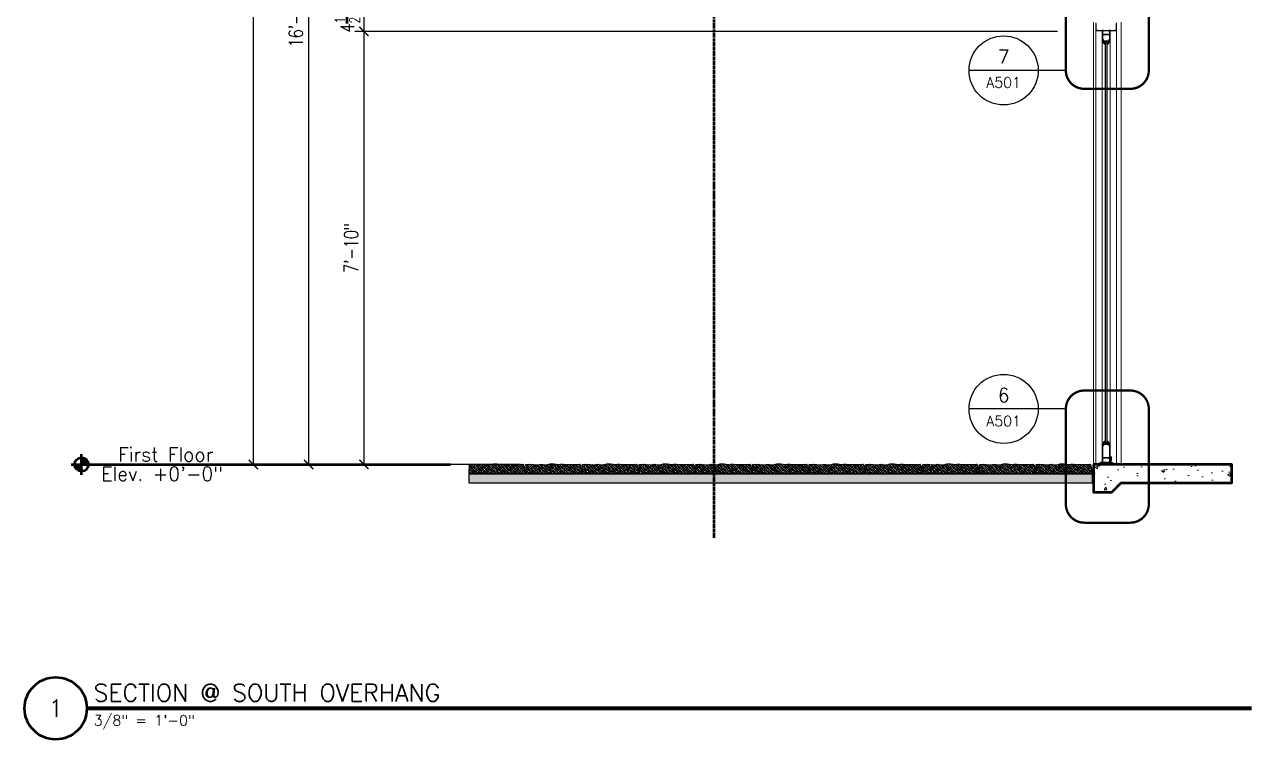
# Model space of a CAD drawing. Header units: inches. Extents: x 3850 to 5846, y -3 to 909.
# Drawn here: x 5013.6 to 5280.3, y -2.7 to 152.5 of the extents above; entities that cross this region are included whole.
import ezdxf
from ezdxf.enums import TextEntityAlignment as Align

# ---------------------------------------------------------------- set-up
doc = ezdxf.new("R2010")
doc.units = ezdxf.units.IN
doc.header["$LTSCALE"] = 0.5
doc.header["$MEASUREMENT"] = 0
doc.linetypes.add('CENTER2', pattern=[1.125, 0.75, -0.125, 0.125, -0.125])
doc.linetypes.add('HIDDEN2', pattern=[0.1875, 0.125, -0.0625])
doc.layers.get('0').update_dxf_attribs({"lineweight": 18})
doc.layers.get('Defpoints').update_dxf_attribs({"color": 140, "lineweight": 18})
for name, color, linetype, lineweight in [('A-Anno-Dims', 211, 'Continuous', 18), ('A-Detl-Fine', 90, 'Continuous', 18), ('A-Detl-Iden', 151, 'Continuous', 25), ('A-Detl-Medm', 31, 'Continuous', 25), ('A-Detl-Patt', 190, 'Continuous', 18), ('A-Detl-Thin', 150, 'Continuous', 18), ('A-Detl-Wide', 213, 'Continuous', 50), ('G-Anno-Ttlb', 213, 'Continuous', 50)]:
    doc.layers.add(name, color=color, linetype=linetype, lineweight=lineweight)
doc.styles.add('Arch-Dim', font='romans.shx', dxfattribs={"width": 0.75})
doc.styles.add('RomanS', font='romans.shx')
doc.dimstyles.new('Aec-Arch-I-96', dxfattribs={"dimscale": 96, "dimtxt": 0.09375, "dimasz": 0.0625, "dimexe": 0.0625, "dimexo": 0.0625, "dimgap": 0.03125, "dimtad": 1, "dimdec": 4, "dimzin": 3, "dimdsep": 46, "dimlunit": 4, "dimtxsty": 'Arch-Dim', "dimblk": 'ARCHTICK', "dimcen": 0.09375, "dimazin": 2, "dimtfac": 0.75, "dimtdec": 4, "dimtix": 1, "dimtmove": 2, "dimatfit": 2, "dimfxl": 1, "dimtolj": 1, "dimtzin": 0, "dimarcsym": 0})

# ---------------------------------------------------------------- blocks, each defined once
blk = doc.blocks.new('*U70')
at = {"layer": 'A-Detl-Patt'}
h = blk.add_hatch(dxfattribs=at)
h.set_pattern_fill('ANSI33', color=256, scale=2, style=0)
h.paths.add_polyline_path([(0.85, -0.06), (1.71, 0.04), (2.68, -0.07), (3.59, 0.01), (4.49, 0.01), (5.45, -0.02), (6.07, 0.04), (6.74, 0.02), (7.26, 0.07), (7.81, -0.02), (8.78, -0.01), (9.39, 0.02), (10.07, 0.02), (11.01, 0.1), (11.98, -0.08), (11.97, 0.65), (11.92, 1.42), (11.97, 2), (11.11, 2.04), (10.39, 2.02), (9.42, 1.91), (8.66, 2.07), (8.12, 1.93), (7.41, 1.91), (6.7, 2.1), (5.88, 2.1), (4.99, 1.99), (4.45, 2.07), (3.89, 2.06), (2.93, 1.98), (2.03, 2), (1.23, 1.98), (0.33, 2.04), (0.09, 1.71), (-0.05, 0.92), (-0.07, 0.18)])
at = {"color": 0, "linetype": 'ByBlock'}
blk.add_lwpolyline([(0.85, -0.06), (1.71, 0.04), (2.68, -0.07), (3.59, 0.01), (4.49, 0.01), (5.45, -0.02), (6.07, 0.04), (6.74, 0.02), (7.26, 0.07), (7.81, -0.02), (8.78, -0.01), (9.39, 0.02), (10.07, 0.02), (11.01, 0.1), (11.98, -0.08), (11.97, 0.65), (11.92, 1.42), (11.97, 2), (11.11, 2.04), (10.39, 2.02), (9.42, 1.91), (8.66, 2.07), (8.12, 1.93), (7.41, 1.91), (6.7, 2.1), (5.88, 2.1), (4.99, 1.99), (4.45, 2.07), (3.89, 2.06), (2.93, 1.98), (2.03, 2), (1.23, 1.98), (0.33, 2.04), (0.09, 1.71), (-0.05, 0.92), (-0.07, 0.18)], close=True, dxfattribs=at)
blk = doc.blocks.new('*U231')
at = {"layer": 'A-Detl-Patt'}
h = blk.add_hatch(dxfattribs=at)
h.set_pattern_fill('CONCRETE_C', color=256, style=0)
h.set_pattern_definition([(50, (0, 0), (7.1726, -0.6275), [0.75, -8.25]), (355, (0, 0), (-1.3875, 7.522), [0.6, -6.6]), (100.451, (0.598, -0.052), (5.7851, 6.8944), [0.6374, -7.0114]), (46.184, (0, 2), (10.6724, -1.6552), [1.125, -12.375]), (96.636, (0.889, 1.862), (9.3466, 9.741), [0.956, -10.517]), (351.184, (0, 2), (9.3466, 9.741), [0.9, -9.9]), (21, (1, 1.5), (5.9691, -4.0262), [0.75, -8.25]), (326, (1, 1.5), (2.4332, 7.2515), [0.6, -6.6]), (71.451, (1.4974, 1.1645), (8.4022, 3.2253), [0.6374, -7.0114]), (37.5, (0, 0), (0.1216, 3.32894), [0, -6.52, 0, -6.7, 0, -6.625]), (7.5, (0, 0), (2.6307, 3.9441), [0, -3.82, 0, -6.37, 0, -2.525]), (327.5, (-2.23, 0), (5.33822, -0.22555), [0, -2.5, 0, -7.8, 0, -10.35]), (317.5, (-3.23, 0), (5.83186, 1.00105), [0, -3.25, 0, -5.18, 0, -7.35])])
h.paths.add_polyline_path([(0, 0), (0, -6), (4, -6), (6, -4), (30, -4), (30, 0)], flags=0)
at = {"layer": 'A-Detl-Wide'}
blk.add_lwpolyline([(0, 0), (0, -6), (4, -6), (6, -4), (30, -4), (30, 0), (0, 0)], close=True, dxfattribs=at)
blk = doc.blocks.new('_ArchTick')
at = {"color": 0, "linetype": 'ByBlock', "const_width": 0.15}
blk.add_lwpolyline([(-0.5, -0.5), (0.5, 0.5)], dxfattribs=at)
blk = doc.blocks.new('Anno_Detail_A2')
at = {"color": 0, "linetype": 'ByBlock', "lineweight": -2}
blk.add_line((2.5, 0), (-2.5, 0), dxfattribs=at)
blk.add_circle((0, 0), 2.5, dxfattribs=at)
at = {"color": 0, "linetype": 'ByBlock', "lineweight": -2, "style": 'RomanS'}
blk.add_attdef('NUMBER', text='', height=1, dxfattribs=at).set_placement((0, 0.5), align=Align.CENTER)
blk.add_attdef('SHEET', text='', height=0.75, dxfattribs=at).set_placement((0, -0.5), align=Align.TOP_CENTER)
blk = doc.blocks.new('Anno_Elevation_Label_1')
at = {"linetype": 'ByBlock'}
h = blk.add_hatch(color=0, dxfattribs=at)
h.paths.add_polyline_path([(-0.7799, 0.0469), (-0.7799, 0), (-0.733, 0, 0.414214)])
h.paths.add_polyline_path([(-0.7799, 0), (-0.8268, 0, 0.414214), (-0.7799, -0.0469)])
at = {"color": 0, "linetype": 'ByBlock'}
for p, q in [((-0.8502, 0), (0, 0)), ((-0.7799, -0.0703), (-0.7799, 0.0703))]:
    blk.add_line(p, q, dxfattribs=at)
blk.add_circle((-0.7799, 0), 0.0469, dxfattribs=at)
at = {"color": 0, "linetype": 'ByBlock', "style": 'RomanS'}
for tag, p in [('LABEL', (-0.7308, 0.0207)), ('ELEVATION', (-0.7308, -0.111))]:
    blk.add_attdef(tag, p, '', height=0.0938, dxfattribs=at)
blk = doc.blocks.new('*D194')
at = {"layer": 'A-Anno-Dims', "color": 0, "lineweight": -2, "transparency": 16777216}
for p, q in [((5121.25, 249), (5073.25, 249)), ((5075.25, 57), (5075.25, 249)), ((5121.25, 57), (5073.25, 57))]:
    blk.add_line(p, q, dxfattribs=at)
at = {"layer": 'Defpoints', "color": 0, "transparency": 16777216}
for p in [(5075.25, 249), (5123.25, 249), (5123.25, 57)]:
    blk.add_point(p, dxfattribs=at)
at = {"layer": 'A-Anno-Dims', "color": 0, "lineweight": -2, "transparency": 16777216, "xscale": 2, "yscale": 2, "zscale": 2}
for p, rotation in [((5075.25, 249), 90), ((5075.25, 57), 270)]:
    blk.add_blockref('_ArchTick', p, dxfattribs=dict(at, rotation=rotation))
at = {"layer": 'A-Anno-Dims', "color": 0, "transparency": 16777216, "insert": (5072.47, 153), "char_height": 3, "attachment_point": 5, "rotation": 90, "style": 'Arch-Dim'}
blk.add_mtext('\\A1;16\'-0"', dxfattribs=at)
blk = doc.blocks.new('*D199')
at = {"layer": 'A-Anno-Dims', "color": 0, "lineweight": -2, "transparency": 16777216}
for p, q in [((5121.25, 810.25), (5061.25, 810.25)), ((5063.25, 57), (5063.25, 810.25)), ((5121.25, 57), (5061.25, 57))]:
    blk.add_line(p, q, dxfattribs=at)
at = {"layer": 'Defpoints', "color": 0, "transparency": 16777216}
for p in [(5063.25, 810.25), (5123.25, 810.25), (5123.25, 57)]:
    blk.add_point(p, dxfattribs=at)
at = {"layer": 'A-Anno-Dims', "color": 0, "lineweight": -2, "transparency": 16777216, "xscale": 2, "yscale": 2, "zscale": 2}
for p, rotation in [((5063.25, 810.25), 90), ((5063.25, 57), 270)]:
    blk.add_blockref('_ArchTick', p, dxfattribs=dict(at, rotation=rotation))
at = {"layer": 'A-Anno-Dims', "color": 0, "transparency": 16777216, "insert": (5059.63, 433.63), "char_height": 3, "attachment_point": 5, "rotation": 90, "style": 'Arch-Dim'}
blk.add_mtext('\\A1;62\'-9{\\H0.750000x;\\S1/4;}"', dxfattribs=at)
blk = doc.blocks.new('*D227')
at = {"layer": 'A-Detl-Wide', "color": 0, "lineweight": -2, "transparency": 16777216}
for p, q in [((5087.25, 155.5), (5087.25, 157.5)), ((5237.25, 155.5), (5085.25, 155.5)), ((5087.25, 155.5), (5087.25, 151)), ((5237.78, 151), (5085.25, 151)), ((5087.25, 151), (5087.25, 149))]:
    blk.add_line(p, q, dxfattribs=at)
at = {"layer": 'Defpoints', "color": 0, "transparency": 16777216}
for p in [(5239.25, 155.5), (5087.25, 151), (5239.78, 151)]:
    blk.add_point(p, dxfattribs=at)
at = {"layer": 'A-Detl-Wide', "color": 0, "lineweight": -2, "transparency": 16777216, "xscale": 2, "yscale": 2, "zscale": 2}
for p, rotation in [((5087.25, 155.5), 270), ((5087.25, 151), 90)]:
    blk.add_blockref('_ArchTick', p, dxfattribs=dict(at, rotation=rotation))
at = {"layer": 'A-Detl-Wide', "color": 0, "transparency": 16777216, "insert": (5083.63, 153.25), "char_height": 3, "attachment_point": 5, "rotation": 90, "style": 'Arch-Dim'}
blk.add_mtext('\\A1;4{\\H0.750000x;\\S1/2;}"', dxfattribs=at)
blk = doc.blocks.new('*D228')
at = {"layer": 'A-Detl-Wide', "color": 0, "lineweight": -2, "transparency": 16777216}
for p, q in [((5237.78, 151), (5085.25, 151)), ((5087.25, 151), (5087.25, 57)), ((5097.25, 57), (5085.25, 57))]:
    blk.add_line(p, q, dxfattribs=at)
at = {"layer": 'Defpoints', "color": 0, "transparency": 16777216}
for p in [(5239.78, 151), (5087.25, 57), (5099.25, 57)]:
    blk.add_point(p, dxfattribs=at)
at = {"layer": 'A-Detl-Wide', "color": 0, "lineweight": -2, "transparency": 16777216, "xscale": 2, "yscale": 2, "zscale": 2}
for p, rotation in [((5087.25, 151), 90), ((5087.25, 57), 270)]:
    blk.add_blockref('_ArchTick', p, dxfattribs=dict(at, rotation=rotation))
at = {"layer": 'A-Detl-Wide', "color": 0, "transparency": 16777216, "insert": (5084.47, 104), "char_height": 3, "attachment_point": 5, "rotation": 90, "style": 'Arch-Dim'}
blk.add_mtext('\\A1;7\'-10"', dxfattribs=at)
blk = doc.blocks.new('Anno_Title_A1')
at = {"color": 0, "linetype": 'ByBlock', "lineweight": -2}
blk.add_circle((0, 0), 2.25, dxfattribs=at)
blk.add_circle((0, 0), 2.25, dxfattribs=at)
at = {"color": 0, "linetype": 'ByBlock', "lineweight": -2, "style": 'RomanS'}
blk.add_attdef('NUMBER', text='', height=1.25, dxfattribs=at).set_placement((0, 0), align=Align.MIDDLE)
blk = doc.blocks.new('Anno_Title_T1')
at = {"color": 0, "linetype": 'ByBlock', "lineweight": -2, "style": 'RomanS'}
blk.add_attdef('TITLE', (2.75, 0.5), '', height=1.25, dxfattribs=at)
blk.add_attdef('SCALE', text='', height=0.75, dxfattribs=at).set_placement((2.75, -0.5), align=Align.TOP_LEFT)

msp = doc.modelspace()

# ---------------------------------------------------------------- hatches: boundary and pattern name
at = {"layer": 'A-Detl-Patt'}
h = msp.add_hatch(dxfattribs=at)
h.set_pattern_fill('GENERAL_STIPPLE', color=256, style=0)
h.set_pattern_definition([(180, (5245.2133, 54.9645), (0, 1), [0, -1]), (180, (5244.8933, 54.9845), (0, 1), [0, -1]), (180, (5245.0733, 55.2045), (0, 1), [0, -1]), (180, (5244.8533, 55.3645), (0, 1), [0, -1]), (180, (5245.1133, 55.4245), (0, 1), [0, -1]), (180, (5245.0333, 55.6645), (0, 1), [0, -1]), (180, (5245.1733, 55.8445), (0, 1), [0, -1]), (180, (5244.8533, 55.8245), (0, 1), [0, -1]), (180, (5244.6133, 55.8645), (0, 1), [0, -1]), (180, (5244.4933, 55.6245), (0, 1), [0, -1]), (180, (5244.2933, 55.6045), (0, 1), [0, -1]), (180, (5244.2933, 55.2445), (0, 1), [0, -1]), (180, (5244.4733, 55.1245), (0, 1), [0, -1]), (180, (5244.7533, 55.1845), (0, 1), [0, -1]), (180, (5244.5733, 55.3645), (0, 1), [0, -1]), (180, (5244.7533, 55.5445), (0, 1), [0, -1]), (180, (5244.3333, 54.9845), (0, 1), [0, -1])])
h.paths.add_polyline_path([(5245.25331, 52.94455), (5110.09279, 52.94455), (5110.09279, 54.94455), (5245.25331, 54.94455)])

# ---------------------------------------------------------------- linework, layer by layer
at = {"layer": 'A-Detl-Fine'}
for p, q in [((5247.42116, 151.15998), (5247.42116, 151.19498)), ((5247.69116, 151.19498), (5247.42116, 151.19498)), ((5247.69116, 151.15998), (5247.42116, 151.15998)), ((5247.45472, 151.10473), (5247.4479, 151.00718)), ((5247.45858, 151.15998), (5247.45744, 151.14368)), ((5247.48303, 151.15998), (5247.47502, 151.00718)), ((5247.50743, 151.15998), (5247.50209, 151.00718)), ((5247.5318, 151.15998), (5247.52913, 151.00718)), ((5247.55616, 151.00718), (5247.55616, 151.15998)), ((5247.58318, 151.00718), (5247.58051, 151.15998)), ((5247.6104, 151.00718), (5247.60506, 151.15998)), ((5247.63747, 151.00718), (5247.62946, 151.15998)), ((5247.65504, 151.14382), (5247.65391, 151.15998)), ((5247.66459, 151.00718), (5247.65778, 151.10462)), ((5247.69116, 151.15998), (5247.69116, 151.19498)), ((5248.93216, 151.15998), (5248.93216, 151.19498)), ((5249.20216, 151.19498), (5248.93216, 151.19498)), ((5249.20216, 151.15998), (5248.93216, 151.15998)), ((5248.96572, 151.10473), (5248.9589, 151.00718)), ((5248.96958, 151.15998), (5248.96844, 151.14368)), ((5248.99403, 151.15998), (5248.98602, 151.00718)), ((5249.01843, 151.15998), (5249.01309, 151.00718)), ((5249.0428, 151.15998), (5249.04013, 151.00718)), ((5249.06716, 151.00718), (5249.06716, 151.15998)), ((5249.09418, 151.00718), (5249.09151, 151.15998)), ((5249.1214, 151.00718), (5249.11606, 151.15998)), ((5249.14847, 151.00718), (5249.14046, 151.15998)), ((5249.16604, 151.14382), (5249.16491, 151.15998)), ((5249.17559, 151.00718), (5249.16878, 151.10462)), ((5249.20216, 151.15998), (5249.20216, 151.19498)), ((5247.44965, 61.54352), (5247.44966, 148.76353)), ((5249.17365, 61.54203), (5249.17366, 148.76353)), ((5248.49916, 61.72952), (5248.12416, 61.72952)), ((5248.12416, 61.72952), (5248.12416, 61.47952)), ((5248.49439, 61.72682), (5248.12703, 61.48507)), ((5248.12703, 61.72682), (5248.49676, 61.48507)), ((5248.49916, 61.47952), (5248.49916, 61.72952))]:
    msp.add_line(p, q, dxfattribs=at)
at = {"layer": 'A-Detl-Fine', "linetype": 'Continuous'}
for p, q in [((5248.07626, 148.19747), (5247.99884, 148.23408)), ((5248.07626, 148.19747), (5247.99884, 148.23408)), ((5248.0976, 148.56009), (5247.99916, 148.56009)), ((5248.18666, 148.09985), (5248.07626, 148.19747)), ((5248.14043, 148.14072), (5248.07626, 148.19747)), ((5248.14249, 148.54791), (5248.0976, 148.56009)), ((5248.14249, 148.54791), (5248.0976, 148.56009)), ((5248.17446, 148.51593), (5248.14249, 148.54791)), ((5248.17446, 148.51593), (5248.14249, 148.54791)), ((5248.18665, 148.47105), (5248.17446, 148.51593)), ((5248.18665, 148.47105), (5248.17446, 148.51593)), ((5248.44885, 148.51593), (5248.43666, 148.47105)), ((5248.44885, 148.51593), (5248.43666, 148.47105)), ((5248.54674, 148.19747), (5248.43666, 148.10098)), ((5248.48082, 148.54791), (5248.44885, 148.51593)), ((5248.48082, 148.54791), (5248.44885, 148.51593)), ((5248.52571, 148.56009), (5248.48082, 148.54791)), ((5248.52571, 148.56009), (5248.48082, 148.54791)), ((5248.54674, 148.19747), (5248.482, 148.14072)), ((5248.52571, 148.56009), (5248.62416, 148.56009)), ((5248.62447, 148.23408), (5248.54674, 148.19747)), ((5248.62447, 148.23408), (5248.54674, 148.19747))]:
    msp.add_line(p, q, dxfattribs=at)
at = {"layer": 'A-Detl-Fine'}
for points in [[(5248.18666, 61.83682, -0.414213716), (5248.0976, 61.74777), (5247.99916, 61.74777)], [(5248.43666, 61.83682, 0.414213716), (5248.52571, 61.74777), (5248.62416, 61.74777)]]:
    msp.add_lwpolyline(points, format="xyb", dxfattribs=at)
msp.add_lwpolyline([(5249.35811, 57.77552), (5249.43811, 57.77552), (5249.43811, 58.09552), (5249.38911, 58.09552), (5249.38911, 58.05052), (5249.32411, 58.05052), (5249.32411, 58.09752), (5249.27411, 58.15852), (5249.27411, 58.38952), (5249.32411, 58.45052), (5249.32411, 58.49752), (5249.38911, 58.49752), (5249.38911, 58.45252), (5249.43811, 58.45252), (5249.43811, 58.61252), (5249.43511, 58.63252), (5249.42511, 58.64952), (5249.41111, 58.66352), (5249.39211, 58.67252), (5249.18811, 58.72752), (5249.18811, 57.77552), (5249.26811, 57.77552), (5249.18711, 57.56652), (5249.18511, 57.55552), (5249.19211, 57.53652), (5249.20711, 57.52752), (5249.22511, 57.52852), (5249.23911, 57.54252), (5249.35811, 57.77552), (5249.35811, 57.79752), (5249.37811, 57.79752), (5249.37811, 57.93252), (5249.24811, 57.93252), (5249.24811, 57.79752), (5249.26811, 57.79752), (5249.26811, 57.77552)], dxfattribs=at)
msp.add_lwpolyline([(5249.43811, 58.09852), (5249.43811, 58.44952), (5249.38511, 58.44952), (5249.38511, 58.49552), (5249.32911, 58.49552), (5249.32911, 58.05252), (5249.38511, 58.05252), (5249.38511, 58.09852)], close=True, dxfattribs=at)
for centre, start, end in [((5247.90822, 62.36474), 287.3296553, 335.8014888), ((5248.71509, 62.36474), 204.1985112, 252.6703447)]:
    msp.add_arc(centre, 0.30526, start, end, dxfattribs=at)
at = {"layer": 'A-Detl-Iden', "linetype": 'HIDDEN2', "const_width": 0.5, "flags": 128}
for points in [[(5239.5619, 142.53998, 0.414213562), (5243.5619, 138.53998), (5253.56199, 138.53998, 0.414213562), (5257.56199, 142.53998), (5257.56199, 159.49998, 0.414213562), (5253.56199, 163.49998), (5243.5619, 163.49998, 0.414213562), (5239.5619, 159.49998)], [(5239.56185, 48.35712, 0.414213562), (5243.56185, 44.35712), (5253.56185, 44.35712, 0.414213562), (5257.56185, 48.35712), (5257.56185, 69.04462, 0.414213562), (5253.56185, 73.04462), (5243.56185, 73.04462, 0.414213562), (5239.56185, 69.04462)]]:
    msp.add_lwpolyline(points, format="xyb", close=True, dxfattribs=at)
at = {"layer": 'A-Detl-Medm', "linetype": 'Continuous'}
for p, q in [((5248.18666, 61.72952), (5248.18666, 148.57603)), ((5248.18666, 148.57603), (5248.43666, 148.57603)), ((5248.43666, 148.57603), (5248.43666, 61.72952))]:
    msp.add_line(p, q, dxfattribs=at)
at = {"layer": 'A-Detl-Medm'}
msp.add_lwpolyline([(5245.25331, 52.94455), (5110.09279, 52.94455), (5110.09279, 54.94455), (5245.25331, 54.94455)], close=True, dxfattribs=at)
at = {"layer": 'A-Detl-Thin'}
for p, q in [((5245.56191, 56.99998), (5245.56192, 152.99952)), ((5251.56198, 56.99998), (5251.562, 152.99952)), ((5246.08565, 56.99998), (5246.08566, 151.12498)), ((5247.44966, 148.76353), (5247.44966, 151.01353)), ((5247.44966, 151.01353), (5247.56166, 151.01353)), ((5247.56166, 151.01353), (5247.56166, 150.38853)), ((5247.56166, 150.38853), (5249.06166, 150.38853)), ((5249.06166, 150.38853), (5249.06166, 151.01353)), ((5249.06166, 151.01353), (5249.17366, 151.01353)), ((5249.17366, 151.01353), (5249.17366, 148.76353)), ((5250.53765, 56.99998), (5250.53766, 151.12498)), ((5247.56166, 148.76353), (5247.44966, 148.76353)), ((5247.54591, 149.13753), (5247.52966, 148.81353)), ((5247.52966, 148.81353), (5247.56166, 148.81353)), ((5247.63966, 149.13753), (5247.54591, 149.13753)), ((5247.56166, 148.81353), (5247.56166, 148.76353)), ((5247.63966, 148.95103), (5247.63966, 149.13753)), ((5247.63966, 148.95103), (5247.6567, 148.88795)), ((5247.6567, 148.88795), (5247.70153, 148.84309)), ((5247.70153, 148.84309), (5247.76461, 148.82604)), ((5248.85866, 148.82603), (5247.76466, 148.82603)), ((5248.85861, 148.82604), (5248.92172, 148.84306)), ((5248.92172, 148.84306), (5248.96659, 148.88791)), ((5248.96659, 148.88791), (5248.98365, 148.95101)), ((5248.98366, 149.13753), (5248.98366, 148.95103)), ((5249.07741, 149.13753), (5248.98366, 149.13753)), ((5249.06166, 148.76353), (5249.06166, 148.81353)), ((5249.06166, 148.81353), (5249.09366, 148.81353)), ((5249.17366, 148.76353), (5249.06166, 148.76353)), ((5249.09366, 148.81353), (5249.07741, 149.13753))]:
    msp.add_line(p, q, dxfattribs=at)
for points in [[(5246.08566, 152.87498), (5246.08566, 151.12498), (5246.39766, 151.12498, 0.414213562), (5246.41366, 151.14098), (5246.41366, 151.17239), (5246.3741, 151.18682), (5246.40334, 151.26698), (5246.45284, 151.26698), (5246.45284, 151.30298), (5246.33081, 151.30298), (5246.29506, 151.20498), (5246.16566, 151.20498), (5246.16566, 152.74998)], [(5250.45766, 152.74998), (5250.45766, 151.20498), (5250.32825, 151.20498), (5250.2925, 151.30298), (5250.17047, 151.30298), (5250.17047, 151.26698), (5250.21997, 151.26698), (5250.24921, 151.18682), (5250.20966, 151.17239), (5250.20966, 151.14098, 0.414213562), (5250.22566, 151.12498), (5250.53766, 151.12498), (5250.53766, 152.87498)], [(5247.63966, 61.35452, -0.379344775), (5247.76466, 61.47952), (5248.85867, 61.47951, -0.412546738), (5248.98366, 61.35452), (5248.98366, 61.16802), (5249.07741, 61.16802), (5249.09366, 61.49202), (5249.06166, 61.49202), (5249.06166, 61.54202), (5249.17366, 61.54202), (5249.17366, 57.66702), (5249.06166, 57.66702), (5249.06166, 58.38577), (5247.56166, 58.38577), (5247.56166, 57.66702), (5247.44966, 57.66702), (5247.44966, 61.54202), (5247.56166, 61.54202), (5247.56166, 61.49202), (5247.52966, 61.49202), (5247.54591, 61.16802), (5247.63966, 61.16802), (5247.63966, 61.35452)]]:
    msp.add_lwpolyline(points, format="xyb", dxfattribs=at)
for points in [[(5246.37416, 151.18698), (5246.37416, 151.18698), (5246.37416, 151.18698), (5246.40946, 151.24813, -0.767326988), (5246.46116, 151.23428), (5246.46116, 151.20498), (5247.35942, 151.20498, -0.298216627), (5247.42816, 151.24998), (5247.68416, 151.24998, -0.298216627), (5247.75289, 151.20498), (5248.87042, 151.20498, -0.298216627), (5248.93916, 151.24998), (5249.19516, 151.24998, -0.298216627), (5249.26389, 151.20498), (5250.16216, 151.20498), (5250.16216, 151.23428, -0.767326988), (5250.21385, 151.24813), (5250.24916, 151.18698), (5250.24916, 151.18698), (5250.20916, 151.17239), (5250.20916, 151.12498), (5249.17216, 151.12498, -1), (5249.17216, 151.15498), (5249.19516, 151.15498, 1), (5249.19516, 151.19498), (5248.93916, 151.19498, 1), (5248.93916, 151.15498), (5248.96216, 151.15498, -1), (5248.96216, 151.12498), (5247.66116, 151.12498, -1), (5247.66116, 151.15498), (5247.68416, 151.15498, 1), (5247.68416, 151.19498), (5247.42816, 151.19498, 1), (5247.42816, 151.15498), (5247.45116, 151.15498, -1), (5247.45116, 151.12498), (5246.41416, 151.12498), (5246.41416, 151.17239)], [(5249.08229, 57.51133, 1), (5249.14629, 57.51133), (5249.30029, 57.51133, 1), (5249.36429, 57.51133), (5249.50116, 57.51133), (5250.30279, 57.14245, -0.292847093), (5250.32142, 57.11338), (5250.32142, 57.01133), (5250.03942, 57.01133), (5250.03942, 57.0716, 0.292847093), (5250.00333, 57.12792), (5249.51349, 57.35333), (5249.10242, 57.35333), (5249.10242, 57.32333), (5247.54142, 57.32333), (5247.54142, 57.35333), (5247.12934, 57.35333), (5246.6395, 57.12792, 0.292847093), (5246.60342, 57.0716), (5246.60342, 57.01133), (5246.32142, 57.01133), (5246.32142, 57.11338, -0.292847093), (5246.34004, 57.14245), (5247.14167, 57.51133), (5247.27854, 57.51133, 1), (5247.34254, 57.51133), (5247.49654, 57.51133, 1), (5247.56054, 57.51133), (5247.69642, 57.51133), (5247.69642, 57.46133), (5248.94642, 57.46133), (5248.94642, 57.51133)]]:
    msp.add_lwpolyline(points, format="xyb", close=True, dxfattribs=at)
for points in [[(5249.04866, 150.26353), (5249.04866, 149.26253), (5248.99966, 149.26253), (5248.99966, 149.26252), (5248.93656, 149.24548), (5248.8917, 149.20063), (5248.87466, 149.13753), (5248.87466, 149.13753), (5248.87466, 148.95103), (5247.74866, 148.95103), (5247.74866, 149.13753), (5247.74865, 149.13749), (5247.73163, 149.2006), (5247.68678, 149.24547), (5247.62368, 149.26252), (5247.62366, 149.26253), (5247.57466, 149.26253), (5247.57466, 150.26353), (5247.99916, 150.26353)], [(5247.50153, 148.76353), (5247.94116, 148.23353), (5247.99916, 148.23353), (5247.99916, 148.40253), (5247.95916, 148.40253), (5247.95916, 148.33027), (5247.9357, 148.33027), (5247.79918, 148.49296), (5247.8237, 148.54553), (5247.95916, 148.54553), (5247.95916, 148.48653), (5247.99916, 148.48653), (5247.99916, 148.60453), (5247.70557, 148.60453), (5247.63966, 148.68307), (5247.63966, 149.11953), (5247.58766, 149.11953), (5247.53866, 148.84753), (5247.53866, 148.82753), (5247.56166, 148.82753), (5247.56166, 148.76353)], [(5249.12178, 148.76353), (5248.68216, 148.23353), (5248.62416, 148.23353), (5248.62416, 148.40253), (5248.66416, 148.40253), (5248.66416, 148.33027), (5248.68762, 148.33027), (5248.82413, 148.49296), (5248.79962, 148.54553), (5248.66416, 148.54553), (5248.66416, 148.48653), (5248.62416, 148.48653), (5248.62416, 148.60453), (5248.91775, 148.60453), (5248.98366, 148.68307), (5248.98366, 149.11953), (5249.03566, 149.11953), (5249.08466, 148.84753), (5249.08466, 148.82753), (5249.06166, 148.82753), (5249.06166, 148.76353)], [(5247.50153, 61.54434), (5247.94116, 62.07434), (5247.99916, 62.07434), (5247.99916, 61.90534), (5247.95916, 61.90534), (5247.95916, 61.9776), (5247.93569, 61.9776), (5247.79918, 61.8149), (5247.82369, 61.76234), (5247.95916, 61.76234), (5247.95916, 61.82134), (5247.99916, 61.82134), (5247.99916, 61.70334), (5247.70556, 61.70334), (5247.63966, 61.62479), (5247.63966, 61.18834), (5247.58766, 61.18834), (5247.53866, 61.46034), (5247.53866, 61.48034), (5247.56166, 61.48034), (5247.56166, 61.54434)], [(5247.74865, 61.168), (5247.74866, 61.16802), (5247.74866, 61.35452), (5248.87466, 61.35452), (5248.87466, 61.16802), (5248.87466, 61.16802), (5248.8917, 61.10493), (5248.93653, 61.06008), (5248.99961, 61.04303), (5248.99966, 61.04302), (5249.04866, 61.04302), (5249.04866, 58.51077), (5247.57466, 58.51077), (5247.57466, 61.04302), (5247.62366, 61.04302), (5247.62361, 61.04303), (5247.68672, 61.06005), (5247.73159, 61.10489)], [(5249.12178, 61.54434), (5248.68216, 62.07434), (5248.62416, 62.07434), (5248.62416, 61.90534), (5248.66416, 61.90534), (5248.66416, 61.9776), (5248.68762, 61.9776), (5248.82413, 61.8149), (5248.79962, 61.76234), (5248.66416, 61.76234), (5248.66416, 61.82134), (5248.62416, 61.82134), (5248.62416, 61.70334), (5248.91775, 61.70334), (5248.98366, 61.62479), (5248.98366, 61.18834), (5249.03566, 61.18834), (5249.08466, 61.46034), (5249.08466, 61.48034), (5249.06166, 61.48034), (5249.06166, 61.54434)]]:
    msp.add_lwpolyline(points, close=True, dxfattribs=at)
at = {"layer": 'A-Detl-Wide', "linetype": 'CENTER2'}
msp.add_line((5163.25318, 41.05427), (5163.25318, 822.41196), dxfattribs=at)
at = {"layer": 'A-Detl-Wide'}
msp.add_line((5050.92132, 56.99998), (5106.05583, 56.99998), dxfattribs=at)
at = {"layer": 'G-Anno-Ttlb'}
msp.add_lwpolyline([(5027.09704, 4.055, 0.8, 0.8, 0), (5279.8666, 4.055, 0.8, 0.8, 0)], format="xyseb", dxfattribs=at)

# ---------------------------------------------------------------- block references
at = {"layer": 'A-Detl-Iden'}
ref = msp.add_blockref('Anno_Detail_A2', (5226.0619, 142.53998), dxfattribs=dict(at, xscale=3, yscale=3, zscale=3))
ref.add_attrib('SHEET', 'A501', dxfattribs={"layer": '0', "color": 0, "linetype": 'ByBlock', "lineweight": -2, "height": 2.25, "style": 'Arch-Dim'}).set_placement((5226.0619, 141.03998), align=Align.TOP_CENTER)
ref.add_attrib('NUMBER', '7', dxfattribs={"layer": '0', "color": 0, "linetype": 'ByBlock', "lineweight": -2, "height": 3, "style": 'Arch-Dim'}).set_placement((5226.0619, 144.03998), align=Align.CENTER)
ref = msp.add_blockref('Anno_Detail_A2', (5226.06185, 69.04462), dxfattribs=dict(at, xscale=3, yscale=3, zscale=3))
ref.add_attrib('SHEET', 'A501', dxfattribs={"layer": '0', "color": 0, "linetype": 'ByBlock', "lineweight": -2, "height": 2.25, "style": 'Arch-Dim'}).set_placement((5226.06185, 67.54462), align=Align.TOP_CENTER)
ref.add_attrib('NUMBER', '6', dxfattribs={"layer": '0', "color": 0, "linetype": 'ByBlock', "lineweight": -2, "height": 3, "style": 'Arch-Dim'}).set_placement((5226.06185, 70.54462), align=Align.CENTER)
at = {"layer": 'A-Detl-Medm', "xscale": -1}
for p in [(5122.06412, 54.99998), (5134.3639, 54.99998), (5146.66368, 54.99998), (5158.96346, 54.99998), (5171.26324, 54.99998), (5183.56302, 54.99998), (5195.8628, 54.99998), (5208.16257, 54.99998), (5220.46235, 54.99998), (5232.76213, 54.99998), (5245.06191, 54.99998)]:
    msp.add_blockref('*U70', p, dxfattribs=at)
at = {"layer": 'A-Detl-Wide'}
ref = msp.add_blockref('Anno_Elevation_Label_1', (5050.9211, 56.99998), dxfattribs=dict(at, xscale=32, yscale=32, zscale=32))
ref.add_attrib('ELEVATION', ' Elev. +0\'-0"', (5028.18813, 53.44866), dxfattribs={"layer": '0', "color": 0, "linetype": 'ByBlock', "height": 3, "style": 'RomanS'})
ref.add_attrib('LABEL', 'First Floor', (5033.8665, 57.66308), dxfattribs={"layer": '0', "color": 0, "linetype": 'ByBlock', "height": 3, "style": 'RomanS'})
msp.add_blockref('*U231', (5245.56191, 56.99998), dxfattribs=at)
at = {"layer": 'G-Anno-Ttlb'}
ref = msp.add_blockref('Anno_Title_A1', (5020.34704, 4.055), dxfattribs=dict(at, xscale=3, yscale=3, zscale=3))
ref.add_attrib('NUMBER', '1', dxfattribs={"layer": '0', "color": 0, "linetype": 'ByBlock', "lineweight": -2, "height": 3.75, "style": 'Arch-Dim'}).set_placement((5020.34704, 4.055), align=Align.MIDDLE)
ref = msp.add_blockref('Anno_Title_T1', (5020.34704, 4.055), dxfattribs=dict(at, xscale=3, yscale=3, zscale=3))
ref.add_attrib('SCALE', '3/8" = 1\'-0"', dxfattribs={"layer": '0', "color": 0, "linetype": 'ByBlock', "lineweight": -2, "height": 2.25, "style": 'Arch-Dim'}).set_placement((5028.59704, 2.555), align=Align.TOP_LEFT)
ref.add_attrib('TITLE', 'SECTION @ SOUTH OVERHANG', (5028.59704, 5.555), dxfattribs={"layer": '0', "color": 0, "linetype": 'ByBlock', "lineweight": -2, "height": 3.75, "style": 'Arch-Dim'})

# ---------------------------------------------------------------- dimensions: what is measured, and where the dimension line sits
at = {"layer": 'A-Anno-Dims'}
for base, p1, p2, picture, middle in [((5063.25237, 810.24998), (5123.25292, 57.00008), (5123.25292, 810.24998), '*D199', (5059.62737, 433.62503)), ((5075.25259, 249.00238), (5123.25292, 56.99998), (5123.25292, 249.00238), '*D194', (5072.46687, 153.00118))]:
    dim = msp.add_linear_dim(base=base, p1=p1, p2=p2, angle=90, dimstyle='Aec-Arch-I-96', override={"dimscale": 32}, dxfattribs=at)
    dim.commit()
    dim.dimension.update_dxf_attribs({"geometry": picture, "text_midpoint": middle})
at = {"layer": 'A-Detl-Wide'}
for base, p1, p2, picture, middle in [((5087.25281, 150.99998), (5239.25277, 155.49998), (5239.77677, 150.99998), '*D227', (5083.62781, 153.24998)), ((5087.25281, 57.00008), (5239.77677, 150.99998), (5099.25304, 57.00008), '*D228', (5084.4671, 104.00003))]:
    dim = msp.add_linear_dim(base=base, p1=p1, p2=p2, angle=90, dimstyle='Aec-Arch-I-96', override={"dimscale": 32}, dxfattribs=at)
    dim.commit()
    dim.dimension.update_dxf_attribs({"geometry": picture, "text_midpoint": middle})

# ---------------------------------------------------------------- leaders
at = {"layer": 'A-Detl-Iden', "has_arrowhead": 0}
for points in [[(5239.5619, 142.53998), (5229.8119, 142.53998)], [(5239.56185, 69.04462), (5229.81185, 69.04462)]]:
    msp.add_leader(points, dimstyle='Aec-Arch-I-96', dxfattribs=at)

doc.saveas('drawing.dxf')
